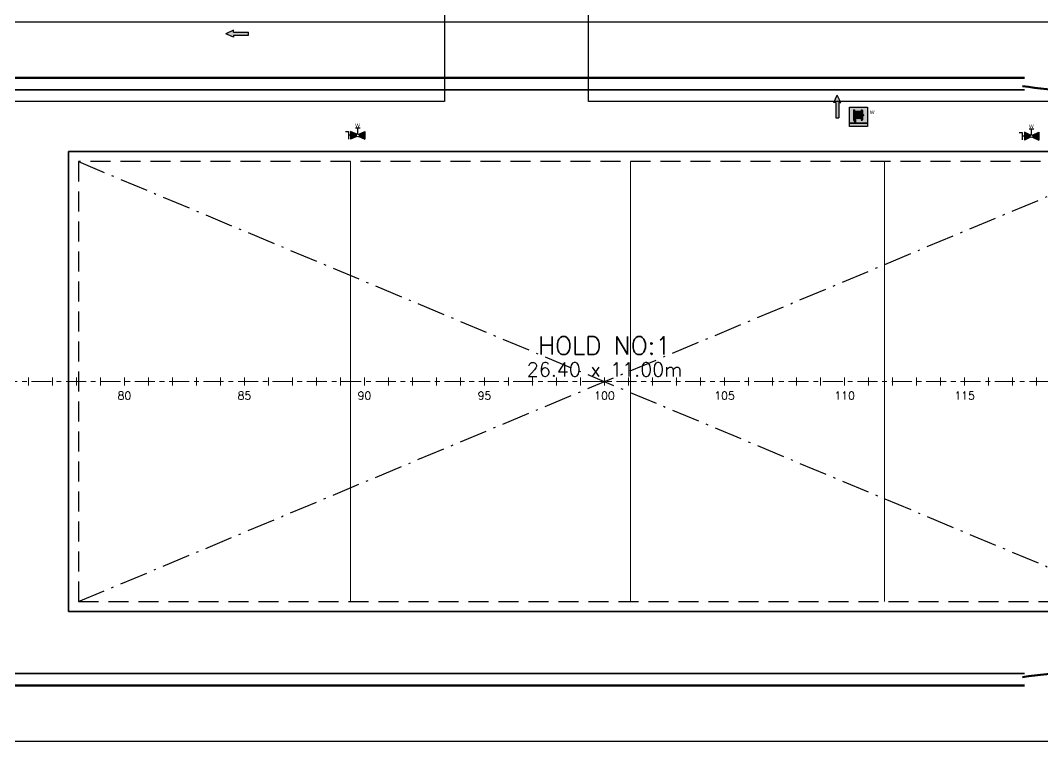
# Model space of a CAD drawing. Header units: millimetres. Extents: x -5000 to 92500, y -73000 to 27580.
# Drawn here: x 45401 to 70950, y -36000 to -17969 of the extents above; entities that cross this region are included whole.
import ezdxf
from ezdxf.enums import TextEntityAlignment as Align

# ---------------------------------------------------------------- set-up
doc = ezdxf.new("R2010")
doc.units = ezdxf.units.MM
for name, pattern in [('CENTER_S', [860, 500, -120, 120, -120]), ('DASHDOT_S', [1150, 700, -200, 50, -200]), ('DASHED_S', [750, 500, -250])]:
    doc.linetypes.add(name, pattern=pattern)
for name, color, linetype, lineweight in [('CENTER', 1, 'CENTER_S', 18), ('DASHDOT', 8, 'DASHDOT_S', 25), ('DASHED', 8, 'DASHED_S', 25), ('DETAIL', 9, 'Continuous', 13), ('FRAMES', 7, 'Continuous', 18), ('HULL', 7, 'Continuous', 50), ('STRUCT', 7, 'Continuous', 35), ('SYM-FF', 1, 'Continuous', 18), ('SYM-LSA', 3, 'Continuous', 18), ('TEXT', 7, 'Continuous', 18)]:
    doc.layers.add(name, color=color, linetype=linetype, lineweight=lineweight)
for name, color, linetype in [('dotted', 140, 'Continuous'), ('FIRE LINE', 1, 'Continuous'), ('INER2', 151, 'Continuous'), ('VENT', 210, 'Continuous')]:
    doc.layers.add(name, color=color, linetype=linetype)
doc.styles.add('ARIAL', font='arial.ttf')
doc.styles.add('ROMANS', font='romans.shx')
picture_1 = doc.add_image_def('image3.png', size_in_pixel=(725, 900))
picture_2 = doc.add_image_def('image4.png', size_in_pixel=(575, 900))
picture_3 = doc.add_image_def('image6.png', size_in_pixel=(4825, 900))

# ---------------------------------------------------------------- blocks, each defined once
blk = doc.blocks.new('arro')
at = {"layer": 'INER2'}
blk.add_hatch(color=80, dxfattribs=at).paths.add_polyline_path([(1721.956, -4085.057), (1721.956, -4085.164), (1721.044, -4085.164), (1721.043, -4085.359), (1721.956, -4085.359), (1721.956, -4085.465), (1722.413, -4085.261)])
at = {"layer": 'dotted', "color": 6}
for p, q in [((1721.957, -4085.164), (1721.044, -4085.164)), ((1721.044, -4085.164), (1721.044, -4085.359)), ((1721.957, -4085.359), (1721.044, -4085.359)), ((1721.957, -4085.164), (1721.957, -4085.057)), ((1721.957, -4085.057), (1722.413, -4085.261)), ((1721.957, -4085.465), (1722.413, -4085.261)), ((1721.957, -4085.359), (1721.957, -4085.465))]:
    blk.add_line(p, q, dxfattribs=at)
blk = doc.blocks.new('FPR-PRIMARY MEANS OF ESCAPE')
at = {"layer": 'VENT', "color": 1, "xscale": 0.45989954711139, "yscale": 0.45989954711139}
blk.add_blockref('arro', (-791.822, 1878.81), dxfattribs=at)
blk = doc.blocks.new('hyd')
at = {"layer": 'FIRE LINE'}
for color, points in [(1, [(1942.494, -4114.805), (1942.122, -4114.633), (1942.122, -4115.111), (1942.494, -4114.939, -0.219445), (1942.463, -4114.872, -0.219445)]), (80, [(1942.608, -4114.805, -0.219445), (1942.639, -4114.872, -0.219445), (1942.608, -4114.939), (1942.981, -4115.111), (1942.981, -4114.633)])]:
    blk.add_hatch(color=color, dxfattribs=at).paths.add_polyline_path(points)
at = {"layer": 'dotted', "color": 6}
for p, q in [((1941.816, -4114.646), (1941.99, -4114.646)), ((1941.99, -4114.646), (1941.99, -4115.098)), ((1942.109, -4114.872), (1941.99, -4114.872)), ((1942.122, -4114.633), (1942.122, -4115.111)), ((1942.495, -4114.805), (1942.122, -4114.633)), ((1942.495, -4114.939), (1942.122, -4115.111)), ((1942.418, -4114.43), (1942.686, -4114.43)), ((1942.552, -4114.784), (1942.552, -4114.43)), ((1942.609, -4114.805), (1942.981, -4114.633)), ((1942.609, -4114.939), (1942.981, -4115.111)), ((1942.981, -4114.633), (1942.981, -4115.111))]:
    blk.add_line(p, q, dxfattribs=at)
blk.add_circle((1942.552, -4114.872), 0.088, dxfattribs=at)
at = {"layer": 'dotted', "color": 6, "style": 'ARIAL'}
blk.add_text('W', height=0.212, dxfattribs=at).set_placement((1942.4, -4114.388))
blk = doc.blocks.new('FPR-WATER FIRE HYDRANT')
at = {"layer": 'VENT', "color": 2, "xscale": 0.45989954711139, "yscale": 0.45989954711139}
blk.add_blockref('hyd', (-893.308, 1892.371), dxfattribs=at)
blk = doc.blocks.new('box')
at = {"layer": 'VENT'}
h = blk.add_hatch(color=1, dxfattribs=at)
h.paths.add_polyline_path([(1943.159, -4115.599), (1942.093, -4115.599), (1942.093, -4116.565), (1943.159, -4116.565)])
h.paths.add_polyline_path([(1942.861, -4116.356, -0.360452), (1942.827, -4116.391), (1942.793, -4116.391), (1942.793, -4115.771), (1942.827, -4115.771, -0.374684), (1942.861, -4115.807), (1942.861, -4116.082), (1942.873, -4116.082, -1), (1942.944, -4116.082, -1), (1942.873, -4116.082), (1942.861, -4116.082)])
h.paths.add_polyline_path([(1942.732, -4116.266), (1942.732, -4115.863, -0.405451), (1942.787, -4115.863), (1942.787, -4116.266, -0.405451)])
h.paths.add_polyline_path([(1942.89, -4116.082, -1), (1942.927, -4116.082, -1)])
h.paths.add_polyline_path([(1942.725, -4116.266, -0.357785), (1942.664, -4116.266), (1942.664, -4115.863, -0.357785), (1942.725, -4115.863)])
h.paths.add_polyline_path([(1942.657, -4116.266, -0.357785), (1942.596, -4116.266), (1942.596, -4115.863, -0.357785), (1942.657, -4115.863)])
h.paths.add_polyline_path([(1942.589, -4116.266, -0.357785), (1942.528, -4116.266), (1942.528, -4115.863, -0.357785), (1942.589, -4115.863)])
h.paths.add_polyline_path([(1942.522, -4116.266, -0.357785), (1942.46, -4116.266), (1942.46, -4115.863, -0.357785), (1942.522, -4115.863)])
h.paths.add_polyline_path([(1942.454, -4116.465), (1942.392, -4116.465), (1942.392, -4115.863, -0.357785), (1942.454, -4115.863)])
h.paths.add_polyline_path([(1942.457, -4116.471), (1942.438, -4116.514), (1942.407, -4116.514), (1942.389, -4116.471)])
h.paths.add_polyline_path([(1942.386, -4116.391), (1942.352, -4116.391, -0.376553), (1942.318, -4116.354), (1942.318, -4115.807, -0.376553), (1942.352, -4115.771), (1942.386, -4115.771)])
blk.add_hatch(color=3, dxfattribs=at).paths.add_polyline_path([(1943.159, -4116.565), (1942.093, -4116.565), (1942.093, -4116.767), (1943.159, -4116.767)])
at = {"layer": 'dotted', "color": 6}
for p, q in [((1942.318, -4115.807), (1942.318, -4116.354)), ((1942.352, -4115.771), (1942.386, -4115.771)), ((1942.386, -4115.771), (1942.386, -4116.391)), ((1942.393, -4116.465), (1942.393, -4115.863)), ((1942.454, -4115.863), (1942.454, -4116.465)), ((1942.461, -4116.266), (1942.461, -4115.863)), ((1942.522, -4115.863), (1942.522, -4116.266)), ((1942.529, -4116.266), (1942.529, -4115.863)), ((1942.59, -4115.863), (1942.59, -4116.266)), ((1942.596, -4116.266), (1942.596, -4115.863)), ((1942.658, -4115.863), (1942.658, -4116.266)), ((1942.664, -4116.266), (1942.664, -4115.863)), ((1942.726, -4115.863), (1942.726, -4116.266)), ((1942.732, -4116.266), (1942.732, -4115.863)), ((1942.787, -4115.863), (1942.787, -4116.266)), ((1942.794, -4115.771), (1942.794, -4116.391)), ((1942.794, -4115.771), (1942.828, -4115.771)), ((1942.861, -4115.807), (1942.861, -4116.356)), ((1942.861, -4116.082), (1942.945, -4116.082)), ((1942.909, -4116.117), (1942.909, -4116.046)), ((1942.352, -4116.391), (1942.386, -4116.391)), ((1942.389, -4116.471), (1942.457, -4116.471)), ((1942.407, -4116.514), (1942.389, -4116.471)), ((1942.393, -4116.465), (1942.454, -4116.465)), ((1942.407, -4116.514), (1942.439, -4116.514)), ((1942.439, -4116.514), (1942.457, -4116.471)), ((1942.794, -4116.391), (1942.828, -4116.391))]:
    blk.add_line(p, q, dxfattribs=at)
for points in [[(1942.094, -4115.599), (1943.16, -4115.599), (1943.16, -4116.767), (1942.094, -4116.767)], [(1942.094, -4116.565), (1943.16, -4116.565), (1943.16, -4116.565), (1942.094, -4116.565)]]:
    blk.add_lwpolyline(points, close=True, dxfattribs=at)
for radius in [0.0356, 0.0187]:
    blk.add_circle((1942.909, -4116.082), radius, dxfattribs=at)
for centre, radius, start, end in [((1942.356, -4115.808), 0.0379, 95.97699, 178.51314), ((1942.423, -4115.901), 0.0483, 50.62715, 129.37285), ((1942.491, -4115.901), 0.0483, 50.62715, 129.37285), ((1942.559, -4115.901), 0.0483, 50.62715, 129.37285), ((1942.627, -4115.901), 0.0483, 50.62715, 129.37285), ((1942.695, -4115.901), 0.0483, 50.62715, 129.37285), ((1942.76, -4115.892), 0.0393, 45.84645, 134.15355), ((1942.824, -4115.808), 0.0379, 1.48686, 84.02301), ((1942.356, -4116.353), 0.0379, 181.48686, 264.02301), ((1942.491, -4116.228), 0.0483, 230.62715, 309.37285), ((1942.559, -4116.228), 0.0483, 230.62715, 309.37285), ((1942.627, -4116.228), 0.0483, 230.62715, 309.37285), ((1942.695, -4116.228), 0.0483, 230.62715, 309.37285), ((1942.76, -4116.238), 0.0393, 225.84645, 314.15355), ((1942.824, -4116.353), 0.0379, 275.97699, 358.51314)]:
    blk.add_arc(centre, radius, start, end, dxfattribs=at)
at = {"layer": 'dotted', "color": 6, "style": 'ARIAL'}
blk.add_text('W', height=0.212, dxfattribs=at).set_placement((1943.305, -4116.011))
blk = doc.blocks.new('FPR-FIRE BOX HOSE WITH NOZZLES')
at = {"layer": 'VENT', "color": 2, "xscale": 0.45989954711139, "yscale": 0.45989954711139}
blk.add_blockref('box', (-893.447, 1893.031), dxfattribs=at)

msp = doc.modelspace()

# ---------------------------------------------------------------- linework, layer by layer
at = {"layer": 'CENTER'}
msp.add_line((-4200, -27000), (88200, -27000), dxfattribs=at)
at = {"layer": 'DASHDOT'}
for p, q in [((46850, -32500), (73150, -21500)), ((46850, -21500), (73150, -32500))]:
    msp.add_line(p, q, dxfattribs=at)
at = {"layer": 'DASHED'}
for p, q in [((73150, -21500), (46850, -21500)), ((46850, -21500), (46850, -32500)), ((46850, -32500), (73150, -32500))]:
    msp.add_line(p, q, dxfattribs=at)
at = {"layer": 'DETAIL'}
for p, q in [((53650, -32500), (53650, -21500)), ((60650, -32500), (60650, -21500)), ((67000, -32500), (67000, -21500))]:
    msp.add_line(p, q, dxfattribs=at)
at = {"layer": 'FRAMES'}
for p, q in [((45600, -27100), (45600, -26900)), ((46200, -27100), (46200, -26900)), ((46800, -27100), (46800, -26900)), ((47400, -27100), (47400, -26900)), ((48000, -27100), (48000, -26900)), ((48600, -27100), (48600, -26900)), ((49200, -27100), (49200, -26900)), ((49800, -27100), (49800, -26900)), ((50400, -27100), (50400, -26900)), ((51000, -27100), (51000, -26900)), ((51600, -27100), (51600, -26900)), ((52200, -27100), (52200, -26900)), ((52800, -27100), (52800, -26900)), ((53400, -27100), (53400, -26900)), ((54000, -27100), (54000, -26900)), ((54600, -27100), (54600, -26900)), ((55200, -27100), (55200, -26900)), ((55800, -27100), (55800, -26900)), ((56400, -27100), (56400, -26900)), ((57000, -27100), (57000, -26900)), ((57600, -27100), (57600, -26900)), ((58200, -27100), (58200, -26900)), ((58800, -27100), (58800, -26900)), ((59400, -27100), (59400, -26900)), ((60000, -27100), (60000, -26900)), ((60600, -27100), (60600, -26900)), ((61200, -27100), (61200, -26900)), ((61800, -27100), (61800, -26900)), ((62400, -27100), (62400, -26900)), ((63000, -27100), (63000, -26900)), ((63600, -27100), (63600, -26900)), ((64200, -27100), (64200, -26900)), ((64800, -27100), (64800, -26900)), ((65400, -27100), (65400, -26900)), ((66000, -27100), (66000, -26900)), ((66600, -27100), (66600, -26900)), ((67200, -27100), (67200, -26900)), ((67800, -27100), (67800, -26900)), ((68400, -27100), (68400, -26900)), ((69000, -27100), (69000, -26900)), ((69600, -27100), (69600, -26900)), ((70200, -27100), (70200, -26900)), ((70800, -27100), (70800, -26900))]:
    msp.add_line(p, q, dxfattribs=at)
at = {"layer": 'HULL'}
for p, q in [((14340, -19400), (70500, -19400)), ((14340, -34600), (70500, -34600))]:
    msp.add_line(p, q, dxfattribs=at)
for points in [[(70449, -19614), (71654, -19775), (72837, -20032), (73992, -20424), (75139, -20869), (76296, -21308), (77454, -21759), (78590, -22269), (79692, -22840), (80773, -23445), (81821, -24082), (82824, -24761), (83792, -25482), (84746, -26237), (85700, -27000)], [(70449, -34386), (71654, -34225), (72837, -33968), (73992, -33576), (75139, -33131), (76296, -32692), (77454, -32241), (78590, -31731), (79692, -31160), (80773, -30555), (81821, -29918), (82824, -29239), (83792, -28518), (84746, -27763), (85700, -27000)]]:
    msp.add_spline(points, degree=3, dxfattribs=at)
at = {"layer": 'STRUCT'}
for p, q in [((14340, -19700), (70500, -19700)), ((73400, -21250), (46600, -21250)), ((46600, -21250), (46600, -32750)), ((46600, -32750), (73400, -32750)), ((14340, -34300), (70500, -34300))]:
    msp.add_line(p, q, dxfattribs=at)

# ---------------------------------------------------------------- block references
at = {"layer": 'SYM-FF', "xscale": 906.54, "yscale": 906.54}
for name, p in [('FPR-FIRE BOX HOSE WITH NOZZLES', (66380, -20380)), ('FPR-WATER FIRE HYDRANT', (53770, -20790)), ('FPR-WATER FIRE HYDRANT', (70610, -20810))]:
    msp.add_blockref(name, p, dxfattribs=at)
at = {"layer": 'SYM-LSA', "xscale": 906.54, "yscale": 906.54}
for p, rotation in [((50820, -18300), 180), ((65820, -20120), 90)]:
    msp.add_blockref('FPR-PRIMARY MEANS OF ESCAPE', p, dxfattribs=dict(at, rotation=rotation))

# ---------------------------------------------------------------- texts
at = {"layer": 'FRAMES', "style": 'ROMANS'}
for s, p in [('80', (48000, -27350)), ('85', (51000, -27350)), ('90', (54000, -27350)), ('95', (57000, -27350)), ('100', (60000, -27350)), ('105', (63000, -27350)), ('110', (66000, -27350)), ('115', (69000, -27350))]:
    msp.add_text(s, height=200, dxfattribs=at).set_placement(p, align=Align.MIDDLE_CENTER)
at = {"layer": 'TEXT', "style": 'ROMANS'}
for s, height, p in [('HOLD NO:1', 450, (60000, -26100)), ('26.40 x 11.00m', 350, (60000, -26700))]:
    msp.add_text(s, height=height, dxfattribs=at).set_placement(p, align=Align.MIDDLE_CENTER)

# ---------------------------------------------------------------- pictures from other files: only their frames are drawn
at = {"layer": '0-REFERENCE-IMAGE'}
image = msp.add_image(picture_1, insert=(41500, -20000), size_in_units=(14500, 18000), dxfattribs=dict(at, fade=50))
image = msp.add_image(picture_2, insert=(59600, -20000), size_in_units=(11500, 18000), dxfattribs=dict(at, fade=50))
image = msp.add_image(picture_3, insert=(-4500, -36000), size_in_units=(96500, 18000), dxfattribs=dict(at, fade=50))

doc.saveas('drawing.dxf')
